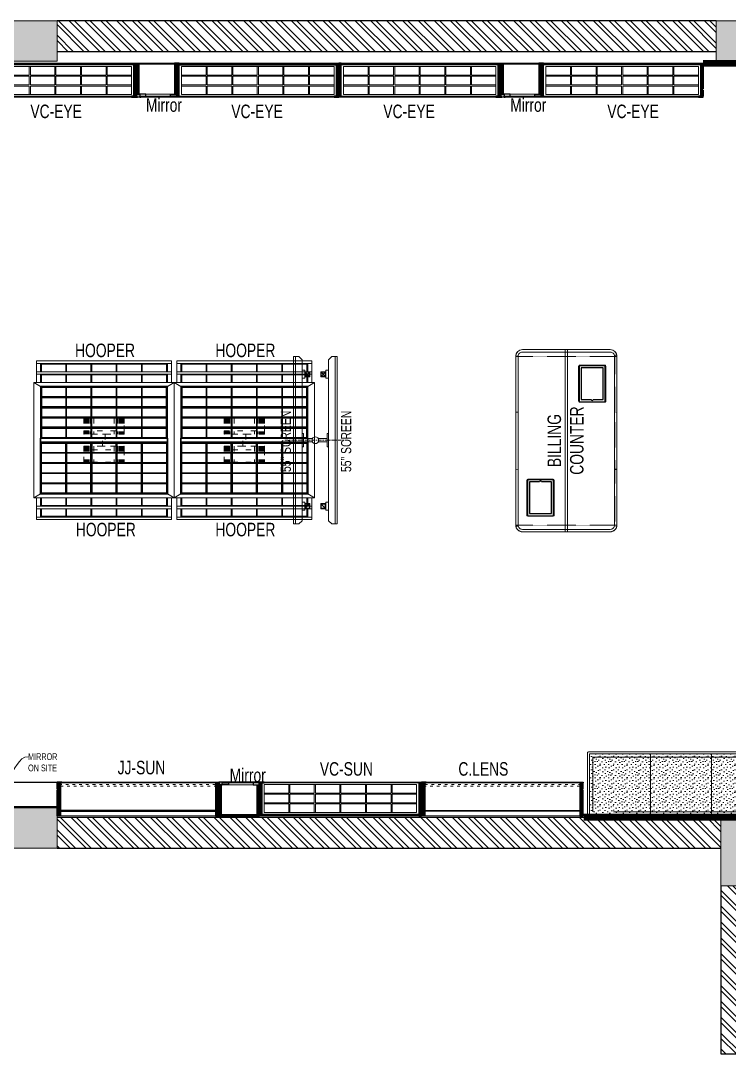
# Model space of a CAD drawing. Header units: feet. Extents: x 2754213 to 2776359, y -5767125 to -5759417.
# Drawn here: x 2762050 to 2767299, y -5767125 to -5759417 of the extents above; entities that cross this region are included whole.
import ezdxf
from ezdxf import colors
from ezdxf.entities.mleader import LeaderData, LeaderLine
from ezdxf.math import Vec2, Vec3

# ---------------------------------------------------------------- set-up
doc = ezdxf.new("R2010")
doc.units = ezdxf.units.FT
doc.header["$LTSCALE"] = 33
doc.header["$MEASUREMENT"] = 0
for name, pattern in [('ACAD_ISO03W100', [30, 12, -18]), ('DASHDOT2', [0.5, 0.25, -0.125, 0, -0.125]), ('HIDDEN2', [4.7625, 3.175, -1.5875]), ('HIDDENX2', [0.75, 0.5, -0.25])]:
    doc.linetypes.add(name, pattern=pattern)
doc.layers.add('A-WALL', color=1, linetype='Continuous')
for name, color, linetype, lineweight in [('Column', 243, 'Continuous', 9), ('LENS-DIM', 252, 'Continuous', 5), ('LENS-HATCH', 251, 'Continuous', 5), ('LENS-PARTITION', 21, 'Continuous', 25), ('LENS-TEXT', 31, 'Continuous', 5), ('LENS_DIMENSION', 193, 'Continuous', 0), ('LENS_TEXT', 31, 'Continuous', 5), ('LK-EQPMT', 3, 'Continuous', 18), ('LK-FF&E FLOOR', 1, 'Continuous', 9), ('LK-FF&E WALL', 1, 'Continuous', 9), ('LK-IT', 3, 'Continuous', 18), ('LK-MIRROR', 133, 'Continuous', 13), ('LN-ELEVATION-1', 81, 'Continuous', 25), ('LN-ELEVATION-2', 103, 'Continuous', 20), ('LN-ELEVATION-3', 125, 'Continuous', 18), ('LN-ELEVATION-4', 145, 'Continuous', 13), ('LN-ELEVATION-5', 167, 'Continuous', 5), ('LN-HATCH', 251, 'Continuous', 0), ('PLANO-TXT', 252, 'Continuous', 5)]:
    doc.layers.add(name, color=color, linetype=linetype, lineweight=lineweight)
doc.styles.add('LK TXT', font='GILC____.TTF', dxfattribs={"height": 100})
doc.styles.get("Standard").update_dxf_attribs({"font": 'GILC____.TTF'})
pattern_1 = [(45, (7858054.0837, 3504049.203), (-4.4901280605, 4.4901280605), [])]

# ---------------------------------------------------------------- blocks, each defined once
blk = doc.blocks.new('A$Ce8050de2')
at = {"layer": 'Column'}
h = blk.add_hatch(color=8, dxfattribs=at)
h.dxf.hatch_style = 1
h.paths.add_polyline_path([(-21001, 7413), (-21001, 7478), (-21001, 7708), (-21356, 7708), (-21356, 7413)])
h.paths.add_polyline_path([(-21110.5, 1578), (-21021, 1578), (-21021, 1818), (-21021, 1898), (-21346, 1898), (-21346, 1578)])
h.paths.add_polyline_path([(-17599, 1578), (-17599, 1798), (-17599, 1878), (-17924, 1878), (-17924, 1818), (-17924, 1578)])
h.paths.add_polyline_path([(-14041, 1578), (-14041, 1808), (-14041, 1888), (-14386, 1888), (-14386, 1798), (-14386, 1578)])
h.paths.add_polyline_path([(-14041, 7408), (-14041, 7478), (-14041, 7708), (-14381, 7708), (-14381, 7478), (-14381, 7408)])
h.paths.add_polyline_path([(-8661, 7393), (-8661, 7478), (-8661, 7708), (-9156, 7708), (-9156, 7478), (-9156, 7393)])
h.paths.add_polyline_path([(-8891, 1299), (-8826, 1299), (-8826, 1670), (-8826, 1808), (-9121, 1808), (-9121, 1299)])
h.paths.add_polyline_path([(-4564, 0), (-4564, 230), (-4564, 410), (-4884, 410), (-4884, 299.5), (-4884, 0)])
h.paths.add_polyline_path([(-21346, 6368), (-21346, 5952), (-21001, 5952), (-21001, 6368)])
at = {"layer": 'LN-HATCH'}
h = blk.add_hatch(dxfattribs=at)
h.set_pattern_fill('ANSI32', color=256, scale=222, angle=-90)
h.set_pattern_definition([(315, (-3180735.66, 5457392.19), (58.8666395, 58.8666395), []), (315, (-3180735.66, 5457352.94), (58.8666395, 58.8666395), [])])
h.paths.add_polyline_path([(-14381, 7478), (-14381, 7708), (-21001, 7708), (-21001, 7478), (-16495, 7478), (-16445, 7478)])
h.paths.add_polyline_path([(-14041, 7708), (-14041, 7478), (-9156, 7478), (-9156, 7708)])
h.paths.add_polyline_path([(-21021, 1818), (-21021, 1578), (-17924, 1578), (-17924, 1818)])
h.paths.add_polyline_path([(-17599, 1798), (-17599, 1578), (-14386, 1578), (-14386, 1798)])
h.paths.add_polyline_path([(-14041, 1808), (-14041, 1578), (-9121, 1578), (-9121, 1808)])
h.paths.add_polyline_path([(-7107, 1670), (-7107, 1041), (-6954, 1041), (-6954, 1808), (-8826, 1808), (-8826, 1670)])
h.paths.add_polyline_path([(-8891, 1299), (-9121, 1299), (-9121, 55), (-7119, 55), (-6966, 55), (-6137, 55), (-5877, 55), (-5877, 299.5), (-5877, 410), (-6137, 410), (-6137, 285), (-6966, 285), (-7119, 285), (-8891, 285)])
h.paths.add_polyline_path([(-4564, 230), (-4564, 0), (0, 0), (0, 7708), (-8661, 7708), (-8661, 7478), (-230, 7478), (-230, 230)])
at = {"layer": 'A-WALL'}
for p, q in [((-9156, 7708), (-14041, 7708)), ((-9156, 7478), (-14041, 7478)), ((-14041, 1808), (-9121, 1808)), ((-14041, 1578), (-9121, 1578)), ((-9121, 1299), (-9121, 55)), ((-9121, 55), (-7119, 55))]:
    blk.add_line(p, q, dxfattribs=at)
at = {"layer": 'Column'}
for points in [[(-14041, 7478), (-14041, 7708), (-14381, 7708), (-14381, 7478), (-14381, 7408), (-14041, 7408)], [(-8661, 7478), (-8661, 7708), (-9156, 7708), (-9156, 7478), (-9156, 7393), (-8661, 7393)], [(-14386, 1888), (-14041, 1888), (-14041, 1808), (-14041, 1578), (-14386, 1578), (-14386, 1798)], [(-8826, 1670), (-8826, 1808), (-9121, 1808), (-9121, 1299), (-8891, 1299), (-8826, 1299)]]:
    blk.add_lwpolyline(points, close=True, dxfattribs=at)
blk = doc.blocks.new('VC HD 1200')
at = {"layer": 'LN-HATCH', "ltscale": 0.5}
h = blk.add_hatch(dxfattribs=at)
h.set_pattern_fill('ANSI31', color=256, scale=2)
h.set_pattern_definition([(45, (3760859.753, 1795248.936), (-4.490128061, 4.490128061), [])])
h.paths.add_polyline_path([(-1200, 250), (-1200, 60), (-1194, 60), (-1194, 50), (-1200, 50), (-1200, 6), (-1182, 6), (-1182, 250)])
h = blk.add_hatch(dxfattribs=at)
h.set_pattern_fill('ANSI31', color=256, scale=2)
h.set_pattern_definition(pattern_1)
h.paths.add_polyline_path([(0, 250), (0, 60), (-6, 60), (-6, 50), (0, 50), (0, 6), (-18, 6), (-18, 250)])
h = blk.add_hatch(dxfattribs=at)
h.set_pattern_fill('ANSI31', color=256, scale=2)
h.set_pattern_definition([(45, (7858047.0837, 3504049.203), (-4.4901280605, 4.4901280605), [])])
h.paths.add_polyline_path([(-1165, 6), (-1165, 0), (-1200, 0), (-1200, 6)])
h = blk.add_hatch(dxfattribs=at)
h.set_pattern_fill('ANSI31', color=256, scale=2)
h.set_pattern_definition(pattern_1)
h.paths.add_polyline_path([(-28, 6), (-28, 0), (0, 0), (0, 6)])
at = {"layer": 'LN-ELEVATION-1', "ltscale": 0.5}
for points in [[(-1200, 250), (-1200, 60), (-1194, 60), (-1194, 50), (-1200, 50), (-1200, 6), (-1182, 6), (-1182, 250)], [(-18, 238), (-1182, 238), (-1182, 244), (-18, 244)], [(0, 250), (0, 60), (-6, 60), (-6, 50), (0, 50), (0, 6), (-18, 6), (-18, 250)], [(-1165, 6), (-1165, 0), (-1200, 0), (-1200, 6)], [(-35, 6), (-35, 0), (0, 0), (0, 6)]]:
    blk.add_lwpolyline(points, close=True, dxfattribs=at)
at = {"layer": 'LN-ELEVATION-3', "ltscale": 0.5}
for p, q in [((-1182, 250), (-18, 250)), ((-1165, 6), (-35, 6)), ((-35, 0), (-1165, 0))]:
    blk.add_line(p, q, dxfattribs=at)
for points in [[(-1165, 226), (-35, 226), (-35, 18), (-1165, 18)], [(-1165, 226), (-983.3, 226), (-983.3, 162), (-1165, 162)], [(-975.3, 226), (-793.7, 226), (-793.7, 162), (-975.3, 162)], [(-785.7, 226), (-604, 226), (-604, 162), (-785.7, 162)], [(-596, 226), (-414.3, 226), (-414.3, 162), (-596, 162)], [(-406.3, 226), (-224.7, 226), (-224.7, 162), (-406.3, 162)], [(-216.7, 226), (-35, 226), (-35, 162), (-216.7, 162)], [(-1165, 90), (-983.3, 90), (-983.3, 154), (-1165, 154)], [(-1165, 82), (-983.3, 82), (-983.3, 18), (-1165, 18)], [(-975.3, 154), (-793.7, 154), (-793.7, 90), (-975.3, 90)], [(-975.3, 82), (-793.7, 82), (-793.7, 18), (-975.3, 18)], [(-785.7, 154), (-604, 154), (-604, 90), (-785.7, 90)], [(-785.7, 82), (-604, 82), (-604, 18), (-785.7, 18)], [(-596, 154), (-414.3, 154), (-414.3, 90), (-596, 90)], [(-596, 82), (-414.3, 82), (-414.3, 18), (-596, 18)], [(-406.3, 154), (-224.7, 154), (-224.7, 90), (-406.3, 90)], [(-406.3, 82), (-224.7, 82), (-224.7, 18), (-406.3, 18)], [(-216.7, 154), (-35, 154), (-35, 90), (-216.7, 90)], [(-216.7, 82), (-35, 82), (-35, 18), (-216.7, 18)]]:
    blk.add_lwpolyline(points, close=True, dxfattribs=at)
blk = doc.blocks.new('MIRROR')
at = {"layer": 'LN-HATCH', "ltscale": 0.5}
h = blk.add_hatch(dxfattribs=at)
h.set_pattern_fill('ANSI31', color=256, scale=2)
h.set_pattern_definition([(45, (4060433.7416, 1708720.787), (-4.4901280605, 4.4901280605), [])])
h.paths.add_polyline_path([(212.9, 101.3), (230.9, 101.3), (230.9, -127.7), (212.9, -127.7)])
h.paths.add_polyline_path([(230.9, 95.3), (494.9, 95.3), (494.9, 101.3), (230.9, 101.3)])
h.paths.add_polyline_path([(512.9, 101.3), (494.9, 101.3), (494.9, -127.7), (512.9, -127.7)])
at = {"layer": 'Defpoints'}
blk.add_lwpolyline([(512.9, 101.3), (212.9, 101.3), (212.9, -148.7), (512.9, -148.7)], close=True, dxfattribs=at)
at = {"layer": 'LN-ELEVATION-1'}
for points in [[(212.9, 101.3), (230.9, 101.3), (230.9, -127.7), (212.9, -127.7)], [(230.9, 95.3), (494.9, 95.3), (494.9, 101.3), (230.9, 101.3)], [(512.9, 101.3), (494.9, 101.3), (494.9, -127.7), (512.9, -127.7)], [(259.9, -141.7), (259.9, -127.7), (214.9, -127.7), (214.9, -148.7), (223.9, -148.7), (223.9, -147.2), (216.4, -147.2), (216.4, -141.7)], [(442.9, -141.7), (442.9, -127.7), (487.9, -127.7), (487.9, -148.7), (478.9, -148.7), (478.9, -147.2), (486.4, -147.2), (486.4, -141.7)], [(504.9, -148.7), (504.9, -147.2), (509.4, -147.2), (509.4, -129.2), (487.9, -129.2), (487.9, -127.7), (510.9, -127.7), (510.9, -148.7)]]:
    blk.add_lwpolyline(points, close=True, dxfattribs=at)
at = {"layer": 'LN-ELEVATION-2', "color": 4, "lineweight": 0}
blk.add_lwpolyline([(216.4, -141.7), (486.4, -141.7), (486.4, -147.2), (216.4, -147.2)], close=True, dxfattribs=at)
at = {"layer": 'LN-ELEVATION-2'}
blk.add_lwpolyline([(259.9, -141.7), (442.9, -141.7), (442.9, -127.7), (259.9, -127.7)], close=True, dxfattribs=at)
at = {"layer": 'LN-ELEVATION-4', "ltscale": 0.5}
blk.add_line((478.9, -148.7), (223.9, -148.7), dxfattribs=at)
blk = doc.blocks.new('CLENS 1200')
at = {"layer": 'LN-HATCH', "ltscale": 0.5}
h = blk.add_hatch(dxfattribs=at)
h.set_pattern_fill('ANSI31', color=256, scale=2)
h.set_pattern_definition([(45, (4092853.4493, 1690921.992), (-4.4901280605, 4.4901280605), [])])
h.paths.add_polyline_path([(0, 250), (0, 60), (6, 60), (6, 50), (0, 50), (0, 6), (25, 6), (25, 250)])
h.paths.add_polyline_path([(1175, 210), (25, 210), (25, 216), (1175, 216)])
h.paths.add_polyline_path([(35, 6), (35, 0), (0, 0), (0, 6)])
h.paths.add_polyline_path([(1200, 250), (1200, 60), (1194, 60), (1194, 50), (1200, 50), (1200, 6), (1175, 6), (1175, 250)])
h.paths.add_polyline_path([(1165, 6), (1165, 0), (1200, 0), (1200, 6)])
at = {"layer": 'LN-ELEVATION-1', "ltscale": 0.5}
for points in [[(0, 250), (0, 60), (6, 60), (6, 50), (0, 50), (0, 6), (25, 6), (25, 250)], [(1200, 250), (1200, 60), (1194, 60), (1194, 50), (1200, 50), (1200, 6), (1175, 6), (1175, 250)], [(1175, 210), (25, 210), (25, 216), (1175, 216)], [(35, 6), (35, 0), (0, 0), (0, 6)], [(1165, 6), (1165, 0), (1200, 0), (1200, 6)]]:
    blk.add_lwpolyline(points, close=True, dxfattribs=at)
at = {"layer": 'LN-ELEVATION-3', "ltscale": 0.5}
for p, q in [((25, 250), (1175, 250)), ((35, 6), (1165, 6)), ((1165, 0), (35, 0))]:
    blk.add_line(p, q, dxfattribs=at)
at = {"layer": 'LN-ELEVATION-4', "linetype": 'ACAD_ISO03W100', "ltscale": 0.05}
blk.add_lwpolyline([(25, 30), (1175, 30), (1175, 18), (25, 18)], close=True, dxfattribs=at)
blk = doc.blocks.new('3 seater Bench 1385')
at = {"layer": 'LENS-HATCH', "lineweight": 0}
h = blk.add_hatch(dxfattribs=at)
h.set_pattern_fill('STIP1', color=177, scale=100, angle=270, pattern_type=2)
h.set_pattern_definition([(270, (6617025.25, -170439.11), (100, -2e-13), [0, -100]), (270, (6617009.25, -170451.11), (100, -2e-13), [0, -100]), (270, (6616985.25, -170446.11), (100, -2e-13), [0, -100]), (270, (6616962.25, -170481.11), (100, -2e-13), [0, -100]), (270, (6616998.25, -170478.11), (100, -2e-13), [0, -100]), (270, (6617022.25, -170505.11), (100, -2e-13), [0, -100]), (270, (6617029.25, -170470.11), (100, -2e-13), [0, -100]), (270, (6616988.25, -170512.11), (100, -2e-13), [0, -100]), (270, (6616956.25, -170507.11), (100, -2e-13), [0, -100]), (270, (6616941.25, -170433.11), (100, -2e-13), [0, -100]), (270, (6616961.25, -170451.11), (100, -2e-13), [0, -100]), (270, (6616942.25, -170465.11), (100, -2e-13), [0, -100]), (270, (6617006.25, -170526.11), (100, -2e-13), [0, -100]), (270, (6616981.25, -170494.11), (100, -2e-13), [0, -100]), (270, (6617014.25, -170486.11), (100, -2e-13), [0, -100]), (270, (6617005.25, -170503.11), (100, -2e-13), [0, -100]), (270, (6616978.25, -170467.11), (100, -2e-13), [0, -100]), (270, (6617032.25, -170495.11), (100, -2e-13), [0, -100]), (270, (6616973.25, -170526.11), (100, -2e-13), [0, -100]), (270, (6616943.25, -170523.11), (100, -2e-13), [0, -100])])
h.paths.add_polyline_path([(677.5, 227.5), (225.8, 227.5), (225.8, -227.5), (677.5, -227.5)])
h.paths.add_polyline_path([(-225.8, 227.5), (225.8, 227.5), (225.8, -227.5), (-225.8, -227.5)])
h.paths.add_polyline_path([(-677.5, 227.5), (-225.8, 227.5), (-225.8, -227.5), (-677.5, -227.5)])
at = {"layer": 'LN-ELEVATION-2', "ltscale": 0.5}
for points in [[(-677.5, 227.5), (-225.8, 227.5), (-225.8, -227.5), (-677.5, -227.5)], [(-225.8, 227.5), (225.8, 227.5), (225.8, -227.5), (-225.8, -227.5)], [(677.5, 227.5), (225.8, 227.5), (225.8, -227.5), (677.5, -227.5)]]:
    blk.add_lwpolyline(points, close=True, dxfattribs=at)
at = {"layer": 'LN-ELEVATION-5', "ltscale": 0.5}
blk.add_lwpolyline([(682.5, 242.5), (-682.5, 242.5, 0.414214), (-692.5, 232.5), (-692.5, -232.5, 0.414214), (-682.5, -242.5), (682.5, -242.5, 0.414214), (692.5, -232.5), (692.5, 232.5, 0.414214)], format="xyb", close=True, dxfattribs=at)
blk.add_lwpolyline([(677.5, 227.5), (-677.5, 227.5), (-677.5, -227.5), (677.5, -227.5)], close=True, dxfattribs=at)
at = {"layer": 'LN-ELEVATION-5', "linetype": 'HIDDEN2', "ltscale": 11}
blk.add_lwpolyline([(-652.5, 202.5), (652.5, 202.5), (652.5, -202.5), (-652.5, -202.5)], close=True, dxfattribs=at)
blk = doc.blocks.new('55INCH')
at = {"layer": 'LK-EQPMT', "ltscale": 12}
for p, q in [((2111558.8, 1135690.5), (2111583.2, 1135690.5)), ((2111583.2, 1135690.5), (2111607.7, 1135666)), ((2111607.7, 1134473.9), (2111607.7, 1135666)), ((2111607.7, 1135587.9), (2111627.2, 1135587.9)), ((2111627.2, 1135587.9), (2111627.2, 1135529.3)), ((2111627.2, 1135529.3), (2111607.7, 1135529.3)), ((2111627.2, 1134610.6), (2111607.7, 1134610.6)), ((2111607.7, 1134552), (2111627.2, 1134552)), ((2111627.2, 1134610.6), (2111627.2, 1134552)), ((2111583.2, 1134449.5), (2111607.7, 1134473.9)), ((2111558.8, 1134449.5), (2111583.2, 1134449.5))]:
    blk.add_line(p, q, dxfattribs=at)
at = {"layer": 'LK-EQPMT'}
for p, q in [((2111661.6, 1135543.3), (2111631, 1135573.9)), ((2111661.6, 1135573.9), (2111631, 1135543.3)), ((2111661.6, 1134597.1), (2111631, 1134566.5))]:
    blk.add_line(p, q, dxfattribs=at)
at = {"layer": 'LK-EQPMT', "ltscale": 12}
blk.add_lwpolyline([(2111542.6, 1135690.5), (2111558.8, 1135690.5), (2111558.8, 1134449.5), (2111542.6, 1134449.5)], close=True, dxfattribs=at)
at = {"layer": 'LK-EQPMT'}
for points in [[(2111627.2, 1135577.7), (2111627.2, 1135539.5), (2111665.4, 1135539.5), (2111665.4, 1135577.7)], [(2111631, 1135573.9), (2111631, 1135543.3), (2111661.6, 1135543.3), (2111661.6, 1135573.9)], [(2111627.2, 1134562.7), (2111627.2, 1134600.9), (2111665.4, 1134600.9), (2111665.4, 1134562.7)], [(2111631, 1134566.5), (2111631, 1134597.1), (2111661.6, 1134597.1), (2111661.6, 1134566.5)]]:
    blk.add_lwpolyline(points, close=True, dxfattribs=at)
blk = doc.blocks.new('JJ SH 1200')
at = {"layer": 'LN-HATCH', "ltscale": 0.5}
h = blk.add_hatch(dxfattribs=at)
h.set_pattern_fill('ANSI31', color=256, scale=2)
h.set_pattern_definition([(45, (4097187.331, 1708800.267), (-4.4901280605, 4.4901280605), [])])
h.paths.add_polyline_path([(792.1, 220), (792.1, 30), (786.1, 30), (786.1, 20), (792.1, 20), (792.1, -24), (767.1, -24), (767.1, 220)])
h.paths.add_polyline_path([(-382.9, 180), (767.1, 180), (767.1, 186), (-382.9, 186)])
h.paths.add_polyline_path([(757.1, -24), (757.1, -30), (792.1, -30), (792.1, -24)])
h.paths.add_polyline_path([(-407.9, 220), (-407.9, 30), (-401.9, 30), (-401.9, 20), (-407.9, 20), (-407.9, -24), (-382.9, -24), (-382.9, 220)])
h.paths.add_polyline_path([(-372.9, -24), (-372.9, -30), (-407.9, -30), (-407.9, -24)])
at = {"layer": 'LN-ELEVATION-1', "ltscale": 0.5}
for points in [[(-407.9, 220), (-407.9, 30), (-401.9, 30), (-401.9, 20), (-407.9, 20), (-407.9, -24), (-382.9, -24), (-382.9, 220)], [(-382.9, 180), (767.1, 180), (767.1, 186), (-382.9, 186)], [(792.1, 220), (792.1, 30), (786.1, 30), (786.1, 20), (792.1, 20), (792.1, -24), (767.1, -24), (767.1, 220)], [(-372.9, -24), (-372.9, -30), (-407.9, -30), (-407.9, -24)], [(757.1, -24), (757.1, -30), (792.1, -30), (792.1, -24)]]:
    blk.add_lwpolyline(points, close=True, dxfattribs=at)
at = {"layer": 'LN-ELEVATION-3', "ltscale": 0.5}
for p, q in [((767.1, 220), (-382.9, 220)), ((757.1, -24), (-372.9, -24)), ((-372.9, -30), (757.1, -30))]:
    blk.add_line(p, q, dxfattribs=at)
at = {"layer": 'LN-ELEVATION-4', "linetype": 'ACAD_ISO03W100', "ltscale": 0.05}
blk.add_lwpolyline([(767.1, 0), (-382.9, 0), (-382.9, -12), (767.1, -12)], close=True, dxfattribs=at)
blk = doc.blocks.new('ffgd')
at = {"layer": 'LN-ELEVATION-4', "linetype": 'ACAD_ISO03W100', "ltscale": 0.1}
blk.add_lwpolyline([(0, 47.3), (0, -41.5), (-20, -41.5), (-20, 47.3)], close=True, dxfattribs=at)
at = {"layer": 'LN-ELEVATION-5', "linetype": 'ACAD_ISO03W100', "ltscale": 0.1}
for p, q in [((-159.9, 165.7), (-159.9, 47.3)), ((-159.7, 165.7), (-159.7, 47.3)), ((-159.4, 165.7), (-159.4, 47.3)), ((-159, 165.7), (-159, 47.3)), ((-158.5, 165.7), (-158.5, 47.3)), ((-157.9, 165.7), (-157.9, 47.3)), ((-157.1, 165.7), (-157.1, 47.3)), ((-156.1, 165.7), (-156.1, 47.3)), ((-154.1, 165.7), (-154.1, 47.3)), ((-151.1, 165.7), (-151.1, 47.3)), ((-146.1, 165.7), (-146.1, 47.3)), ((-141.1, 165.7), (-141.1, 47.3)), ((-135.1, 165.7), (-135.1, 47.3)), ((-128.1, 165.7), (-128.1, 47.3)), ((-120.1, 165.7), (-120.1, 47.3)), ((-111.1, 165.7), (-111.1, 47.3)), ((-102.1, 165.7), (-102.1, 47.3)), ((-85, 165.7), (-85, 47.3)), ((65, 165.7), (65, 47.3)), ((82.1, 165.7), (82.1, 47.3)), ((91.1, 165.7), (91.1, 47.3)), ((100.1, 165.7), (100.1, 47.3)), ((108.1, 165.7), (108.1, 47.3)), ((115.1, 165.7), (115.1, 47.3)), ((121.1, 165.7), (121.1, 47.3)), ((126.1, 165.7), (126.1, 47.3)), ((131.1, 165.7), (131.1, 47.3)), ((134.1, 165.7), (134.1, 47.3)), ((136.1, 165.7), (136.1, 47.3)), ((137.1, 165.7), (137.1, 47.3)), ((137.9, 165.7), (137.9, 47.3)), ((138.5, 165.7), (138.5, 47.3)), ((139, 165.7), (139, 47.3)), ((139.4, 165.7), (139.4, 47.3)), ((139.7, 165.7), (139.7, 47.3)), ((139.9, 165.7), (139.9, 47.3)), ((-159.9, -41.5), (-159.9, -159.9)), ((-159.7, -41.5), (-159.7, -159.9)), ((-159.4, -41.5), (-159.4, -159.9)), ((-159, -41.5), (-159, -159.9)), ((-158.5, -41.5), (-158.5, -159.9)), ((-157.9, -41.5), (-157.9, -159.9)), ((-157.1, -41.5), (-157.1, -159.9)), ((-156.1, -41.5), (-156.1, -159.9)), ((-154.1, -41.5), (-154.1, -159.9)), ((-151.1, -41.5), (-151.1, -159.9)), ((-146.1, -41.5), (-146.1, -159.9)), ((-141.1, -41.5), (-141.1, -159.9)), ((-135.1, -41.5), (-135.1, -159.9)), ((-128.1, -41.5), (-128.1, -159.9)), ((-120.1, -41.5), (-120.1, -159.9)), ((-111.1, -41.5), (-111.1, -159.9)), ((-102.1, -41.5), (-102.1, -159.9)), ((-85, -41.5), (-85, -159.9)), ((65, -41.5), (65, -159.9)), ((82.1, -41.5), (82.1, -159.9)), ((91.1, -41.5), (91.1, -159.9)), ((100.1, -41.5), (100.1, -159.9)), ((108.1, -41.5), (108.1, -159.9)), ((115.1, -41.5), (115.1, -159.9)), ((121.1, -41.5), (121.1, -159.9)), ((126.1, -41.5), (126.1, -159.9)), ((131.1, -41.5), (131.1, -159.9)), ((134.1, -41.5), (134.1, -159.9)), ((136.1, -41.5), (136.1, -159.9)), ((137.1, -41.5), (137.1, -159.9)), ((137.9, -41.5), (137.9, -159.9)), ((138.5, -41.5), (138.5, -159.9)), ((139, -41.5), (139, -159.9)), ((139.4, -41.5), (139.4, -159.9)), ((139.7, -41.5), (139.7, -159.9)), ((139.9, -41.5), (139.9, -159.9))]:
    blk.add_line(p, q, dxfattribs=at)
for points in [[(140, 73), (140, 165.7), (-160, 165.7), (-160, 73)], [(140, -67.1), (140, -159.9), (-160, -159.9), (-160, -67.1)]]:
    blk.add_lwpolyline(points, dxfattribs=at)
for points in [[(140, 73), (140, 47.3), (-160, 47.3), (-160, 73)], [(140, -41.5), (140, -67.1), (-160, -67.1), (-160, -41.5)]]:
    blk.add_lwpolyline(points, close=True, dxfattribs=at)
blk = doc.blocks.new('EURO 1040 x 1175')
at = {"layer": 'LN-ELEVATION-1'}
for points in [[(-470, -327.4), (470, -327.4), (470, 467.6), (-470, 467.6)], [(-470, 85.1), (470, 85.1), (470, 467.6), (-470, 467.6)], [(-283.2, 85.1), (-277.2, 85.1), (-277.2, 467.6), (-283.2, 467.6)], [(-96.4, 85.1), (-90.4, 85.1), (-90.4, 467.6), (-96.4, 467.6)], [(90.4, 85.1), (96.4, 85.1), (96.4, 467.6), (90.4, 467.6)], [(277.2, 85.1), (283.2, 85.1), (283.2, 467.6), (277.2, 467.6)], [(-470, 386.6), (-283.2, 386.6), (-283.2, 392.6), (-470, 392.6)], [(-277.2, 386.6), (-96.4, 386.6), (-96.4, 392.6), (-277.2, 392.6)], [(-90.4, 386.6), (90.4, 386.6), (90.4, 392.6), (-90.4, 392.6)], [(96.4, 386.6), (277.2, 386.6), (277.2, 392.6), (96.4, 392.6)], [(283.2, 386.6), (470, 386.6), (470, 392.6), (283.2, 392.6)], [(-470, 311.2), (-283.2, 311.2), (-283.2, 317.2), (-470, 317.2)], [(-277.2, 311.2), (-96.4, 311.2), (-96.4, 317.2), (-277.2, 317.2)], [(-90.4, 311.2), (90.4, 311.2), (90.4, 317.2), (-90.4, 317.2)], [(96.4, 311.2), (277.2, 311.2), (277.2, 317.2), (96.4, 317.2)], [(283.2, 311.2), (470, 311.2), (470, 317.2), (283.2, 317.2)], [(-470, 235.8), (-283.2, 235.8), (-283.2, 241.8), (-470, 241.8)], [(-277.2, 235.8), (-96.4, 235.8), (-96.4, 241.8), (-277.2, 241.8)], [(-90.4, 235.8), (90.4, 235.8), (90.4, 241.8), (-90.4, 241.8)], [(96.4, 235.8), (277.2, 235.8), (277.2, 241.8), (96.4, 241.8)], [(283.2, 235.8), (470, 235.8), (470, 241.8), (283.2, 241.8)], [(-470, 160.4), (-283.2, 160.4), (-283.2, 166.4), (-470, 166.4)], [(-277.2, 160.4), (-96.4, 160.4), (-96.4, 166.4), (-277.2, 166.4)], [(-90.4, 160.4), (90.4, 160.4), (90.4, 166.4), (-90.4, 166.4)], [(96.4, 160.4), (277.2, 160.4), (277.2, 166.4), (96.4, 166.4)], [(283.2, 160.4), (470, 160.4), (470, 166.4), (283.2, 166.4)], [(-470, 85.1), (470, 85.1), (470, 55.1), (-470, 55.1)], [(-470, 55.1), (470, 55.1), (470, -327.4), (-470, -327.4)], [(-283.2, 55.1), (-277.2, 55.1), (-277.2, -327.4), (-283.2, -327.4)], [(-96.4, 55.1), (-90.4, 55.1), (-90.4, -327.4), (-96.4, -327.4)], [(90.4, 55.1), (96.4, 55.1), (96.4, -327.4), (90.4, -327.4)], [(277.2, 55.1), (283.2, 55.1), (283.2, -327.4), (277.2, -327.4)], [(-470, -20.3), (-283.2, -20.3), (-283.2, -26.3), (-470, -26.3)], [(-277.2, -20.3), (-96.4, -20.3), (-96.4, -26.3), (-277.2, -26.3)], [(-90.4, -20.3), (90.4, -20.3), (90.4, -26.3), (-90.4, -26.3)], [(96.4, -20.3), (277.2, -20.3), (277.2, -26.3), (96.4, -26.3)], [(283.2, -20.3), (470, -20.3), (470, -26.3), (283.2, -26.3)], [(-470, -95.7), (-283.2, -95.7), (-283.2, -101.7), (-470, -101.7)], [(-277.2, -95.7), (-96.4, -95.7), (-96.4, -101.7), (-277.2, -101.7)], [(-90.4, -95.7), (90.4, -95.7), (90.4, -101.7), (-90.4, -101.7)], [(96.4, -95.7), (277.2, -95.7), (277.2, -101.7), (96.4, -101.7)], [(283.2, -95.7), (470, -95.7), (470, -101.7), (283.2, -101.7)], [(-470, -171.1), (-283.2, -171.1), (-283.2, -177.1), (-470, -177.1)], [(-277.2, -171.1), (-96.4, -171.1), (-96.4, -177.1), (-277.2, -177.1)], [(-90.4, -171.1), (90.4, -171.1), (90.4, -177.1), (-90.4, -177.1)], [(96.4, -171.1), (277.2, -171.1), (277.2, -177.1), (96.4, -177.1)], [(283.2, -171.1), (470, -171.1), (470, -177.1), (283.2, -177.1)], [(-470, -246.4), (-283.2, -246.4), (-283.2, -252.4), (-470, -252.4)], [(-277.2, -246.4), (-96.4, -246.4), (-96.4, -252.4), (-277.2, -252.4)], [(-90.4, -246.4), (90.4, -246.4), (90.4, -252.4), (-90.4, -252.4)], [(96.4, -246.4), (277.2, -246.4), (277.2, -252.4), (96.4, -252.4)], [(283.2, -246.4), (470, -246.4), (470, -252.4), (283.2, -252.4)]]:
    blk.add_lwpolyline(points, close=True, dxfattribs=at)
for points in [[(-283.2, 461.6), (-464, 461.6), (-464, 317.2)], [(-96.4, 461.6), (-277.2, 461.6)], [(90.4, 461.6), (-90.4, 461.6)], [(277.2, 461.6), (96.4, 461.6)], [(464, 317.2), (464, 461.6), (283.2, 461.6)], [(-464, 311.2), (-464, 241.8)], [(464, 241.8), (464, 311.2)], [(-464, 235.8), (-464, 166.4)], [(464, 166.4), (464, 235.8)], [(-464, 160.4), (-464, 91.1), (-283.2, 91.1)], [(283.2, 91.1), (464, 91.1), (464, 160.4)], [(-277.2, 91.1), (-96.4, 91.1)], [(-90.4, 91.1), (90.4, 91.1)], [(96.4, 91.1), (277.2, 91.1)], [(-464, -20.3), (-464, 49.1), (-283.2, 49.1)], [(-277.2, 49.1), (-96.4, 49.1)], [(-90.4, 49.1), (90.4, 49.1)], [(96.4, 49.1), (277.2, 49.1)], [(283.2, 49.1), (464, 49.1), (464, -20.3)], [(-464, -95.7), (-464, -26.3)], [(464, -26.3), (464, -95.7)], [(-464, -171.1), (-464, -101.7)], [(464, -101.7), (464, -171.1)], [(-283.2, -321.4), (-464, -321.4), (-464, -177.1)], [(464, -177.1), (464, -321.4), (283.2, -321.4)], [(-96.4, -321.4), (-277.2, -321.4)], [(90.4, -321.4), (-90.4, -321.4)], [(277.2, -321.4), (96.4, -321.4)]]:
    blk.add_lwpolyline(points, dxfattribs=at)
at = {"layer": 'LN-ELEVATION-2'}
blk.add_lwpolyline([(-520, -357.4), (520, -357.4), (520, 497.6), (-520, 497.6)], close=True, dxfattribs=at)
for points in [[(-470, 467.6), (-520, 497.6)], [(470, 467.6), (520, 497.6)], [(-470, -327.4), (-520, -357.4)], [(470, -327.4), (520, -357.4)]]:
    blk.add_lwpolyline(points, dxfattribs=at)
at = {"layer": 'LN-ELEVATION-3'}
for points in [[(-500, 559.6), (500, 559.6), (500, 577.6), (-500, 577.6)], [(-500, 497.6), (-470, 497.6), (-470, 559.6), (-500, 559.6)], [(470, 497.6), (500, 497.6), (500, 559.6), (470, 559.6)], [(-500, -357.4), (-470, -357.4), (-470, -419.4), (-500, -419.4)], [(470, -357.4), (500, -357.4), (500, -419.4), (470, -419.4)], [(-500, -419.4), (500, -419.4), (500, -437.4), (-500, -437.4)]]:
    blk.add_lwpolyline(points, close=True, dxfattribs=at)
at = {"layer": 'LN-ELEVATION-4'}
for points in [[(-500, 639.6), (500, 639.6), (500, 657.6), (-500, 657.6)], [(-500, 577.6), (-470, 577.6), (-470, 639.6), (-500, 639.6)], [(470, 577.6), (500, 577.6), (500, 639.6), (470, 639.6)], [(-470, 497.6), (-464, 497.6), (-464, 559.6), (-470, 559.6)], [(-464, 553.6), (-283.2, 553.6), (-283.2, 559.6), (-464, 559.6)], [(-283.2, 497.6), (-277.2, 497.6), (-277.2, 559.6), (-283.2, 559.6)], [(-277.2, 553.6), (-96.4, 553.6), (-96.4, 559.6), (-277.2, 559.6)], [(-96.4, 497.6), (-90.4, 497.6), (-90.4, 559.6), (-96.4, 559.6)], [(-90.4, 553.6), (90.4, 553.6), (90.4, 559.6), (-90.4, 559.6)], [(90.4, 497.6), (96.4, 497.6), (96.4, 559.6), (90.4, 559.6)], [(96.4, 553.6), (277.2, 553.6), (277.2, 559.6), (96.4, 559.6)], [(277.2, 497.6), (283.2, 497.6), (283.2, 559.6), (277.2, 559.6)], [(283.2, 553.6), (464, 553.6), (464, 559.6), (283.2, 559.6)], [(464, 497.6), (470, 497.6), (470, 559.6), (464, 559.6)], [(-470, -357.4), (-464, -357.4), (-464, -419.4), (-470, -419.4)], [(-283.2, -357.4), (-277.2, -357.4), (-277.2, -419.4), (-283.2, -419.4)], [(-96.4, -357.4), (-90.4, -357.4), (-90.4, -419.4), (-96.4, -419.4)], [(90.4, -357.4), (96.4, -357.4), (96.4, -419.4), (90.4, -419.4)], [(277.2, -357.4), (283.2, -357.4), (283.2, -419.4), (277.2, -419.4)], [(464, -357.4), (470, -357.4), (470, -419.4), (464, -419.4)], [(-500, -437.4), (-470, -437.4), (-470, -499.4), (-500, -499.4)], [(-464, -413.4), (-283.2, -413.4), (-283.2, -419.4), (-464, -419.4)], [(-277.2, -413.4), (-96.4, -413.4), (-96.4, -419.4), (-277.2, -419.4)], [(-90.4, -413.4), (90.4, -413.4), (90.4, -419.4), (-90.4, -419.4)], [(96.4, -413.4), (277.2, -413.4), (277.2, -419.4), (96.4, -419.4)], [(283.2, -413.4), (464, -413.4), (464, -419.4), (283.2, -419.4)], [(470, -437.4), (500, -437.4), (500, -499.4), (470, -499.4)], [(-500, -499.4), (500, -499.4), (500, -517.4), (-500, -517.4)]]:
    blk.add_lwpolyline(points, close=True, dxfattribs=at)
at = {"layer": 'LN-ELEVATION-5'}
for points in [[(-470, 577.6), (-464, 577.6), (-464, 639.6), (-470, 639.6)], [(-464, 633.6), (-283.2, 633.6), (-283.2, 639.6), (-464, 639.6)], [(-283.2, 577.6), (-277.2, 577.6), (-277.2, 639.6), (-283.2, 639.6)], [(-277.2, 633.6), (-96.4, 633.6), (-96.4, 639.6), (-277.2, 639.6)], [(-96.4, 577.6), (-90.4, 577.6), (-90.4, 639.6), (-96.4, 639.6)], [(-90.4, 633.6), (90.4, 633.6), (90.4, 639.6), (-90.4, 639.6)], [(90.4, 577.6), (96.4, 577.6), (96.4, 639.6), (90.4, 639.6)], [(96.4, 633.6), (277.2, 633.6), (277.2, 639.6), (96.4, 639.6)], [(277.2, 577.6), (283.2, 577.6), (283.2, 639.6), (277.2, 639.6)], [(283.2, 633.6), (464, 633.6), (464, 639.6), (283.2, 639.6)], [(464, 577.6), (470, 577.6), (470, 639.6), (464, 639.6)], [(-470, -437.4), (-464, -437.4), (-464, -499.4), (-470, -499.4)], [(-283.2, -437.4), (-277.2, -437.4), (-277.2, -499.4), (-283.2, -499.4)], [(-96.4, -437.4), (-90.4, -437.4), (-90.4, -499.4), (-96.4, -499.4)], [(90.4, -437.4), (96.4, -437.4), (96.4, -499.4), (90.4, -499.4)], [(277.2, -437.4), (283.2, -437.4), (283.2, -499.4), (277.2, -499.4)], [(464, -437.4), (470, -437.4), (470, -499.4), (464, -499.4)], [(-464, -493.4), (-283.2, -493.4), (-283.2, -499.4), (-464, -499.4)], [(-277.2, -493.4), (-96.4, -493.4), (-96.4, -499.4), (-277.2, -499.4)], [(-90.4, -493.4), (90.4, -493.4), (90.4, -499.4), (-90.4, -499.4)], [(96.4, -493.4), (277.2, -493.4), (277.2, -499.4), (96.4, -499.4)], [(283.2, -493.4), (464, -493.4), (464, -499.4), (283.2, -499.4)]]:
    blk.add_lwpolyline(points, close=True, dxfattribs=at)
at = {"layer": 'LENS-DIM'}
blk.add_blockref('ffgd', (10, 67.1), dxfattribs=at)
blk = doc.blocks.new('I-PAD Frame')
at = {"color": 3, "linetype": 'Continuous'}
blk.add_lwpolyline([(357868.7, -232321.1), (358122.7, -232321.1, 0.414214), (358132.7, -232311.1), (358132.7, -232129.1, 0.414214), (358122.7, -232119.1), (357868.7, -232119.1, 0.414214), (357858.7, -232129.1), (357858.7, -232311.1, 0.414214)], format="xyb", close=True, dxfattribs=at)
at = {"color": 3, "linetype": 'Continuous', "lineweight": 25}
blk.add_lwpolyline([(358113.2, -232229.7), (358113.2, -232302.1), (357878.2, -232302.1), (357878.2, -232138.1), (358113.2, -232138.1), (358113.2, -232210.6, 0.327538), (358114.6, -232212.5, -0.733799), (358114.6, -232227.8, 0.327538)], format="xyb", close=True, dxfattribs=at)
blk = doc.blocks.new('Billing Counter-1350')
at = {"color": 5, "linetype": 'HIDDENX2', "ltscale": 0.025}
for p, q in [((-625, -375), (-625, 375)), ((625, -375), (625, 375))]:
    blk.add_line(p, q, dxfattribs=at)
at = {"color": 0, "linetype": 'Continuous'}
for p, q in [((625, 375), (-625, 375)), ((675, -325), (675, 325)), ((-625, -375), (625, -375))]:
    blk.add_line(p, q, dxfattribs=at)
at = {"color": 2, "linetype": 'Continuous'}
blk.add_line((624, -375), (625, -375), dxfattribs=at)
at = {"color": 2, "linetype": 'HIDDENX2', "ltscale": 0.025}
for points in [[(-633, 375), (-212.4, 375), (-212.4, 358), (-633, 358)], [(210.3, 375), (-210.3, 375), (-210.3, 358), (210.3, 358)], [(212.3, 375), (632.9, 375), (632.9, 358), (212.3, 358)], [(-633, -375), (-212.4, -375), (-212.4, -358), (-633, -358)], [(210.3, -375), (-210.3, -375), (-210.3, -358), (210.3, -358)], [(212.3, -375), (632.9, -375), (632.9, -358), (212.3, -358)]]:
    blk.add_lwpolyline(points, close=True, dxfattribs=at)
at = {"color": 5, "linetype": 'Continuous'}
for points in [[(-555.9, 97.3), (-288.9, 97.3), (-288.9, 286.2), (-555.9, 286.2)], [(555.9, -97.3), (288.9, -97.3), (288.9, -286.2), (555.9, -286.2)]]:
    blk.add_lwpolyline(points, close=True, dxfattribs=at)
at = {"color": 5, "linetype": 'HIDDENX2', "ltscale": 0.025}
blk.add_lwpolyline([(625, 8.5), (-625, 8.5), (-625, -8.5), (625, -8.5)], close=True, dxfattribs=at)
at = {"color": 0, "linetype": 'Continuous'}
for centre, start, end in [((-625, 325), 90, 180), ((625, 325), 0, 90), ((625, -325), 270, 0)]:
    blk.add_arc(centre, 50, start, end, dxfattribs=at)
at = {"layer": 'LN-ELEVATION-2'}
blk.add_line((-675, 325), (-675, -325), dxfattribs=at)
for points in [[(625, 375), (-625, 375, 0.414214), (-675, 325), (-675, -325, 0.414214), (-625, -375), (625, -375, 0.414214), (675, -325), (675, 325, 0.414214)], [(625, 357), (-625, 357, 0.414214), (-657, 325), (-657, -325, 0.414214), (-625, -357), (625, -357, 0.414214), (657, -325), (657, 325, 0.414214)]]:
    blk.add_lwpolyline(points, format="xyb", close=True, dxfattribs=at)
blk.add_lwpolyline([(-675, -8.5), (675, -8.5), (675, 8.5), (-675, 8.5)], close=True, dxfattribs=at)
blk.add_arc((-625, -325), 50, 180, 270, dxfattribs=at)
at = {"color": 2, "linetype": 'Continuous', "xscale": -1, "rotation": 180}
blk.add_blockref('I-PAD Frame', (-358418.2, -232028.4), dxfattribs=at)
at = {"color": 2, "linetype": 'Continuous', "xscale": -1}
blk.add_blockref('I-PAD Frame', (358418.2, 232028.4), dxfattribs=at)
at = {"layer": 'LENS-TEXT', "color": 0, "linetype": 'Continuous', "ltscale": 3, "insert": (1, 5.6), "char_height": 100, "attachment_point": 5, "style": 'LK TXT'}
blk.add_mtext_dynamic_manual_height_columns('BILLING COUNTER', width=353.056, gutter_width=0.5, heights=[0], dxfattribs=at)

msp = doc.modelspace()

# ---------------------------------------------------------------- linework, layer by layer
at = {"layer": 'LENS-PARTITION'}
msp.add_lwpolyline([(2762318, -5765246.6), (2761705.5, -5765246.6), (2761705.5, -5765056.6), (2762318, -5765056.6)], close=True, dxfattribs=at)
at = {"layer": 'LK-IT', "color": 1, "linetype": 'DASHDOT2', "ltscale": 3}
msp.add_line((2764476.6, -5762524.1), (2763987.6, -5762524.1), dxfattribs=at)
at = {"layer": 'LK-IT'}
for points in [[(2764134.7, -5762474.1), (2764134.7, -5762574.1), (2764144.7, -5762574.1), (2764144.7, -5762474.1)], [(2764329.5, -5762474.1), (2764329.5, -5762574.1), (2764319.5, -5762574.1), (2764319.5, -5762474.1)]]:
    msp.add_lwpolyline(points, close=True, dxfattribs=at)
for points in [[(2764210.4, -5762511.6), (2764144.7, -5762511.6), (2764144.7, -5762536.6), (2764210.4, -5762536.6, -0.267949), (2764210.4, -5762511.6, 1)], [(2764253.7, -5762511.6), (2764319.5, -5762511.6), (2764319.5, -5762536.6), (2764253.7, -5762536.6, 0.267949), (2764253.7, -5762511.6, -1)]]:
    msp.add_lwpolyline(points, format="xyb", dxfattribs=at)
at = {"layer": 'LK-IT', "color": 1}
msp.add_circle((2764232.1, -5762524.1), 25, dxfattribs=at)
at = {"layer": 'LK-MIRROR', "linetype": 'ACAD_ISO03W100', "ltscale": 0.05, "const_width": 50}
for points in [[(2767106, -5759731.6), (2767698, -5759731.6), (2767698, -5759646.6), (2768255, -5759646.6)], [(2768255, -5765316.6), (2766219.9, -5765316.6)]]:
    msp.add_lwpolyline(points, dxfattribs=at)

# ---------------------------------------------------------------- block references
at = {"layer": 'LENS_DIMENSION'}
msp.add_blockref('A$Ce8050de2', (2776359, -5767124.6), dxfattribs=at)
at = {"layer": 'LK-FF&E FLOOR', "rotation": 90}
msp.add_blockref('Billing Counter-1350', (2766092.5, -5762527.6), dxfattribs=at)
at = {"layer": 'LK-FF&E FLOOR'}
for name, p in [('EURO 1040 x 1175', (2762666, -5762594.1)), ('EURO 1040 x 1175', (2763706, -5762594.1)), ('3 seater Bench 1385', (2766942, -5765074.1))]:
    msp.add_blockref(name, p, dxfattribs=at)
at = {"layer": 'LK-FF&E WALL'}
for p in [(2762906, -5759981.6), (2765606, -5759981.6), (2767106, -5759981.6)]:
    msp.add_blockref('VC HD 1200', p, dxfattribs=at)
at = {"layer": 'LK-FF&E WALL', "xscale": -1}
for name, p in [('MIRROR', (2763418.9, -5759832.9)), ('VC HD 1200', (2763206, -5759981.6)), ('MIRROR', (2766118.9, -5759832.9))]:
    msp.add_blockref(name, p, dxfattribs=at)
at = {"layer": 'LK-FF&E WALL', "rotation": 180}
for name, p in [('JJ SH 1200', (2763110, -5765086.6)), ('MIRROR', (2764030.9, -5765205.2)), ('VC HD 1200', (2763818, -5765056.6)), ('CLENS 1200', (2766218, -5765056.6))]:
    msp.add_blockref(name, p, dxfattribs=at)
at = {"layer": 'LK-IT'}
msp.add_blockref('55INCH', (652527, -6897594), dxfattribs=at)
at = {"layer": 'LK-IT', "xscale": -1}
msp.add_blockref('55INCH', (4875937.2, -6897594), dxfattribs=at)

# ---------------------------------------------------------------- texts
at = {"layer": 'LENS-TEXT', "color": 0, "linetype": 'Continuous', "ltscale": 3, "char_height": 75, "width": 783.964, "attachment_point": 5, "rotation": 90, "style": 'LK TXT'}
for insert in [(2764013.9, -5762532.5), (2764460.9, -5762532.5)]:
    msp.add_mtext('\\pt225;55" SCREEN', dxfattribs=dict(at, insert=insert))
at = {"layer": 'LENS_TEXT', "linetype": 'Continuous', "ltscale": 3, "char_height": 100, "width": 324.474, "attachment_point": 5, "style": 'LK TXT'}
for insert in [(2763110.3, -5760041.3), (2765810.3, -5760041.3), (2763731.3, -5765006.8)]:
    msp.add_mtext('{\\C7;Mirror}', dxfattribs=dict(at, insert=insert))
at = {"layer": 'PLANO-TXT', "linetype": 'Continuous', "ltscale": 3, "char_height": 100, "width": 244.677, "attachment_point": 5, "style": 'LK TXT'}
for s, insert in [('VC-EYE', (2762311.5, -5760088.2)), ('VC-EYE', (2763800.4, -5760088.2)), ('VC-EYE', (2764926.9, -5760088.2)), ('VC-EYE', (2766586.9, -5760088.2)), ('HOOPER', (2762673.8, -5761859.1)), ('HOOPER', (2763713.8, -5761859.1)), ('HOOPER', (2762679.6, -5763186.6)), ('HOOPER', (2763713.8, -5763186.6)), ('JJ-SUN', (2762943.8, -5764949.9)), ('VC-SUN', (2764462.3, -5764959.9)), ('C.LENS', (2765477.3, -5764959.9))]:
    msp.add_mtext(s, dxfattribs=dict(at, insert=insert))

# ---------------------------------------------------------------- leaders
at = {"layer": 'LENS-TEXT', "color": 7}
ml = msp.add_multileader_mtext('Standard', dxfattribs=at)
ml.set_content('\\pxql,t3;{\\C0;MIRROR ON SITE}', color=1)
ml.set_leader_properties(color=256, linetype='ByLayer', lineweight=-1)
ml.build(insert=Vec2(0, 0))
ml.multileader.update_dxf_attribs({"leader_type": 2, "dogleg_length": 0.36, "arrow_head_size": 50})
ctx = ml.context
ctx.base_point, ctx.char_height, ctx.arrow_head_size, ctx.landing_gap_size, ctx.plane_origin = Vec3(2762103.3, -5764868.7, 0), 50, 50, 0.09, Vec3(2761430.9, -5765200.3, 0)
notes = []
notes.append((ctx, [(0, (1, 1, 0), (2762102.9, -5764868.7, 0), (1, 0), 0.36, [(0, [(2761921.5, -5765056.6, 0)], 0, [])])]))
ctx.mtext.insert, ctx.mtext.width, ctx.mtext.flow_direction = Vec3(2762103.4, -5764843.4, 0), 237.261, 5
for ctx, leaders in notes:
    for number, flags, end, landing, length, lines in leaders:
        leader = LeaderData()
        leader.index, (leader.has_last_leader_line, leader.has_dogleg_vector, leader.attachment_direction) = number, flags
        leader.last_leader_point, leader.dogleg_vector, leader.dogleg_length = Vec3(end), Vec3(landing), length
        for number, points, colour, breaks in lines:
            line = LeaderLine()
            line.index, line.vertices, line.color, line.breaks = number, Vec3.list(points), colors.encode_raw_color(colour), breaks
            leader.lines.append(line)
        ctx.leaders.append(leader)

doc.saveas('drawing.dxf')
